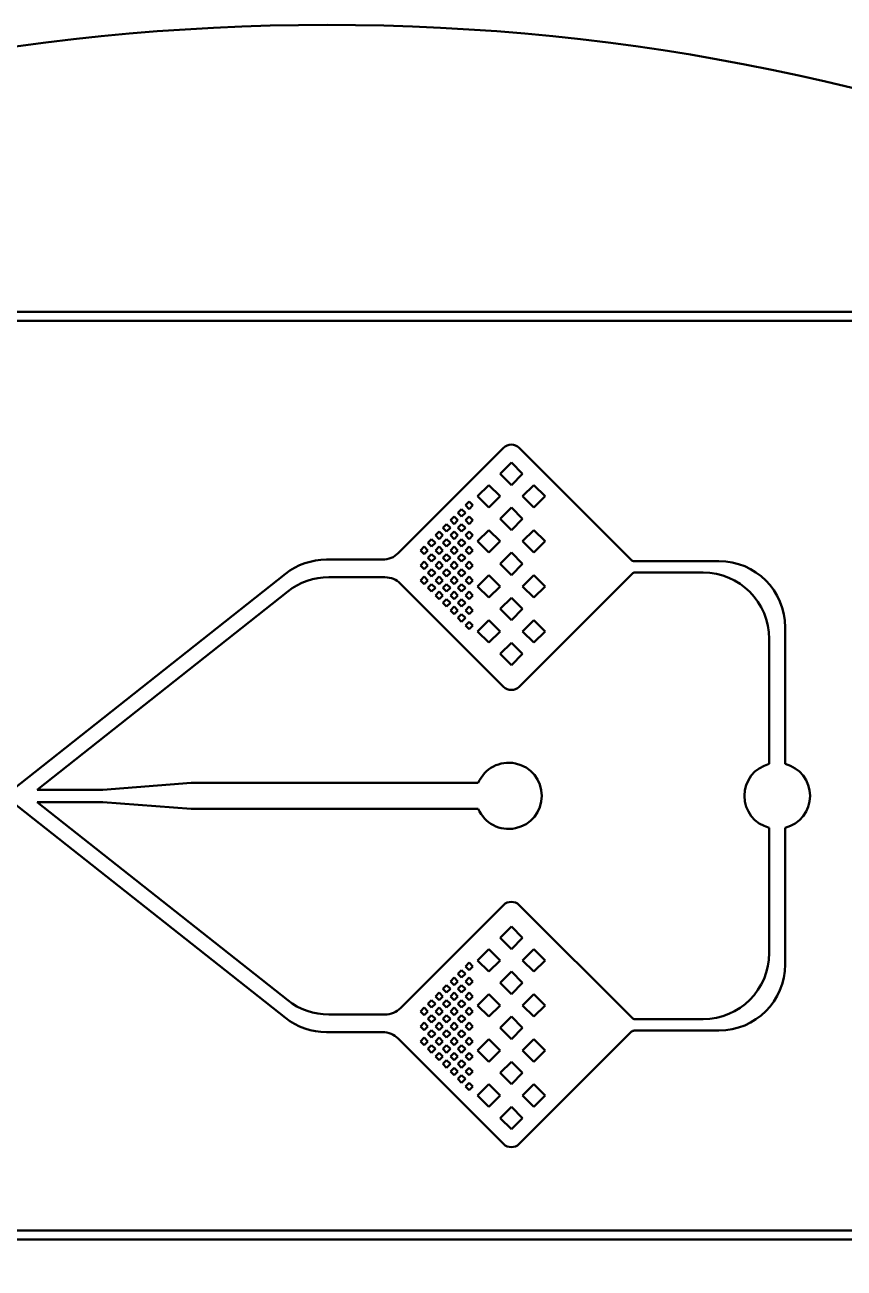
# Model space of a CAD drawing. Header units: millimetres. Extents: x 160 to 260, y 98 to 198.
# Drawn here: x 203.16 to 221.71, y 170.35 to 198.5 of the extents above; entities that cross this region are included whole.
import ezdxf

# ---------------------------------------------------------------- set-up
doc = ezdxf.new("R2010")
doc.units = ezdxf.units.MM
doc.layers.add('Visible (ISO)', color=7, linetype='Continuous', lineweight=50)

msp = doc.modelspace()

# ---------------------------------------------------------------- linework, layer by layer
at = {"layer": 'Visible (ISO)'}
for p, q in [((229, 192), (191, 192)), ((191.2, 191.8), (228.8, 191.8)), ((213.998, 188.924), (211.613, 186.538)), ((216.888, 186.387), (214.352, 188.924)), ((213.92, 188.336), (214.175, 188.59)), ((214.175, 188.081), (213.92, 188.336)), ((214.175, 188.59), (214.429, 188.336)), ((214.429, 188.336), (214.175, 188.081)), ((213.409, 187.827), (213.664, 188.081)), ((213.664, 188.081), (213.919, 187.827)), ((214.429, 187.827), (214.684, 188.081)), ((214.684, 188.081), (214.939, 187.827)), ((213.664, 187.572), (213.409, 187.827)), ((213.919, 187.827), (213.664, 187.572)), ((214.684, 187.572), (214.429, 187.827)), ((214.939, 187.827), (214.684, 187.572)), ((212.964, 187.452), (213.049, 187.537)), ((213.049, 187.537), (213.134, 187.452)), ((213.134, 187.622), (213.219, 187.707)), ((213.219, 187.537), (213.134, 187.622)), ((213.219, 187.707), (213.303, 187.622)), ((213.303, 187.622), (213.219, 187.537)), ((213.92, 187.316), (214.175, 187.57)), ((214.175, 187.57), (214.429, 187.316)), ((212.794, 187.282), (212.879, 187.367)), ((212.879, 187.197), (212.794, 187.282)), ((212.879, 187.367), (212.963, 187.282)), ((212.963, 187.282), (212.879, 187.197)), ((213.049, 187.367), (212.964, 187.452)), ((213.134, 187.452), (213.049, 187.367)), ((213.134, 187.282), (213.219, 187.367)), ((213.219, 187.197), (213.134, 187.282)), ((213.219, 187.367), (213.303, 187.282)), ((213.303, 187.282), (213.219, 187.197)), ((214.175, 187.061), (213.92, 187.316)), ((214.429, 187.316), (214.175, 187.061)), ((212.454, 186.942), (212.539, 187.027)), ((212.539, 186.857), (212.454, 186.942)), ((212.539, 187.027), (212.623, 186.942)), ((212.623, 186.942), (212.539, 186.857)), ((212.624, 187.112), (212.709, 187.197)), ((212.709, 187.027), (212.624, 187.112)), ((212.709, 187.197), (212.794, 187.112)), ((212.794, 187.112), (212.709, 187.027)), ((212.794, 186.942), (212.879, 187.027)), ((212.879, 186.857), (212.794, 186.942)), ((212.879, 187.027), (212.963, 186.942)), ((212.963, 186.942), (212.879, 186.857)), ((212.964, 187.112), (213.049, 187.197)), ((213.049, 187.027), (212.964, 187.112)), ((213.049, 187.197), (213.134, 187.112)), ((213.134, 187.112), (213.049, 187.027)), ((213.134, 186.942), (213.219, 187.027)), ((213.219, 186.857), (213.134, 186.942)), ((213.219, 187.027), (213.303, 186.942)), ((213.303, 186.942), (213.219, 186.857)), ((213.409, 186.807), (213.664, 187.061)), ((213.664, 187.061), (213.919, 186.807)), ((214.429, 186.807), (214.684, 187.061)), ((214.684, 187.061), (214.939, 186.807)), ((212.114, 186.602), (212.199, 186.687)), ((212.199, 186.687), (212.283, 186.602)), ((212.284, 186.772), (212.369, 186.857)), ((212.369, 186.687), (212.284, 186.772)), ((212.369, 186.857), (212.454, 186.772)), ((212.454, 186.772), (212.369, 186.687)), ((212.454, 186.602), (212.539, 186.687)), ((212.539, 186.687), (212.623, 186.602)), ((212.624, 186.772), (212.709, 186.857)), ((212.709, 186.687), (212.624, 186.772)), ((212.709, 186.857), (212.794, 186.772)), ((212.794, 186.772), (212.709, 186.687)), ((212.794, 186.602), (212.879, 186.687)), ((212.879, 186.687), (212.963, 186.602)), ((212.964, 186.772), (213.049, 186.857)), ((213.049, 186.687), (212.964, 186.772)), ((213.049, 186.857), (213.134, 186.772)), ((213.134, 186.772), (213.049, 186.687)), ((213.134, 186.602), (213.219, 186.687)), ((213.219, 186.687), (213.303, 186.602)), ((213.664, 186.552), (213.409, 186.807)), ((213.919, 186.807), (213.664, 186.552)), ((214.684, 186.552), (214.429, 186.807)), ((214.939, 186.807), (214.684, 186.552)), ((211.259, 186.392), (209.988, 186.392)), ((212.199, 186.517), (212.114, 186.602)), ((212.283, 186.602), (212.199, 186.517)), ((212.284, 186.432), (212.369, 186.517)), ((212.369, 186.347), (212.284, 186.432)), ((212.369, 186.517), (212.454, 186.432)), ((212.454, 186.432), (212.369, 186.347)), ((212.539, 186.517), (212.454, 186.602)), ((212.623, 186.602), (212.539, 186.517)), ((212.624, 186.432), (212.709, 186.517)), ((212.709, 186.347), (212.624, 186.432)), ((212.709, 186.517), (212.794, 186.432)), ((212.794, 186.432), (212.709, 186.347)), ((212.879, 186.517), (212.794, 186.602)), ((212.963, 186.602), (212.879, 186.517)), ((212.964, 186.432), (213.049, 186.517)), ((213.049, 186.347), (212.964, 186.432)), ((213.049, 186.517), (213.134, 186.432)), ((213.134, 186.432), (213.049, 186.347)), ((213.219, 186.517), (213.134, 186.602)), ((213.303, 186.602), (213.219, 186.517)), ((213.92, 186.296), (214.175, 186.55)), ((214.175, 186.55), (214.429, 186.296)), ((218.876, 186.358), (216.959, 186.358)), ((212.114, 186.262), (212.199, 186.347)), ((212.199, 186.177), (212.114, 186.262)), ((212.199, 186.347), (212.283, 186.262)), ((212.283, 186.262), (212.199, 186.177)), ((212.284, 186.092), (212.369, 186.177)), ((212.369, 186.007), (212.284, 186.092)), ((212.369, 186.177), (212.454, 186.092)), ((212.454, 186.092), (212.369, 186.007)), ((212.454, 186.262), (212.539, 186.347)), ((212.539, 186.177), (212.454, 186.262)), ((212.539, 186.347), (212.623, 186.262)), ((212.623, 186.262), (212.539, 186.177)), ((212.624, 186.092), (212.709, 186.177)), ((212.709, 186.007), (212.624, 186.092)), ((212.709, 186.177), (212.794, 186.092)), ((212.794, 186.092), (212.709, 186.007)), ((212.794, 186.262), (212.879, 186.347)), ((212.879, 186.177), (212.794, 186.262)), ((212.879, 186.347), (212.963, 186.262)), ((212.963, 186.262), (212.879, 186.177)), ((212.964, 186.092), (213.049, 186.177)), ((213.049, 186.007), (212.964, 186.092)), ((213.049, 186.177), (213.134, 186.092)), ((213.134, 186.092), (213.049, 186.007)), ((213.134, 186.262), (213.219, 186.347)), ((213.219, 186.177), (213.134, 186.262)), ((213.219, 186.347), (213.303, 186.262)), ((213.303, 186.262), (213.219, 186.177)), ((214.175, 186.041), (213.92, 186.296)), ((214.429, 186.296), (214.175, 186.041)), ((216.978, 186.099), (218.516, 186.099)), ((209.057, 186.069), (202.878, 181.183)), ((210.041, 185.993), (211.313, 185.993)), ((211.666, 185.846), (213.998, 183.514)), ((212.114, 185.922), (212.199, 186.007)), ((212.199, 185.837), (212.114, 185.922)), ((212.199, 186.007), (212.283, 185.922)), ((212.283, 185.922), (212.199, 185.837)), ((212.284, 185.752), (212.369, 185.837)), ((212.369, 185.837), (212.454, 185.752)), ((212.454, 185.922), (212.539, 186.007)), ((212.539, 185.837), (212.454, 185.922)), ((212.539, 186.007), (212.623, 185.922)), ((212.623, 185.922), (212.539, 185.837)), ((212.624, 185.752), (212.709, 185.837)), ((212.709, 185.837), (212.794, 185.752)), ((212.794, 185.922), (212.879, 186.007)), ((212.879, 185.837), (212.794, 185.922)), ((212.879, 186.007), (212.963, 185.922)), ((212.963, 185.922), (212.879, 185.837)), ((212.964, 185.752), (213.049, 185.837)), ((213.049, 185.837), (213.134, 185.752)), ((213.134, 185.922), (213.219, 186.007)), ((213.219, 185.837), (213.134, 185.922)), ((213.219, 186.007), (213.303, 185.922)), ((213.303, 185.922), (213.219, 185.837)), ((213.409, 185.787), (213.664, 186.041)), ((213.664, 186.041), (213.919, 185.787)), ((214.352, 183.514), (216.907, 186.07)), ((214.429, 185.787), (214.684, 186.041)), ((214.684, 186.041), (214.939, 185.787)), ((203.436, 181.183), (209.111, 185.669)), ((212.369, 185.667), (212.284, 185.752)), ((212.454, 185.752), (212.369, 185.667)), ((212.454, 185.582), (212.539, 185.667)), ((212.539, 185.497), (212.454, 185.582)), ((212.539, 185.667), (212.623, 185.582)), ((212.623, 185.582), (212.539, 185.497)), ((212.709, 185.667), (212.624, 185.752)), ((212.794, 185.752), (212.709, 185.667)), ((212.794, 185.582), (212.879, 185.667)), ((212.879, 185.497), (212.794, 185.582)), ((212.879, 185.667), (212.963, 185.582)), ((212.963, 185.582), (212.879, 185.497)), ((213.049, 185.667), (212.964, 185.752)), ((213.134, 185.752), (213.049, 185.667)), ((213.134, 185.582), (213.219, 185.667)), ((213.219, 185.497), (213.134, 185.582)), ((213.219, 185.667), (213.303, 185.582)), ((213.303, 185.582), (213.219, 185.497)), ((213.664, 185.532), (213.409, 185.787)), ((213.919, 185.787), (213.664, 185.532)), ((213.92, 185.276), (214.175, 185.53)), ((214.175, 185.53), (214.429, 185.276)), ((214.684, 185.532), (214.429, 185.787)), ((214.939, 185.787), (214.684, 185.532)), ((212.624, 185.412), (212.709, 185.497)), ((212.709, 185.327), (212.624, 185.412)), ((212.709, 185.497), (212.794, 185.412)), ((212.794, 185.412), (212.709, 185.327)), ((212.794, 185.242), (212.879, 185.327)), ((212.879, 185.157), (212.794, 185.242)), ((212.879, 185.327), (212.963, 185.242)), ((212.963, 185.242), (212.879, 185.157)), ((212.964, 185.412), (213.049, 185.497)), ((213.049, 185.327), (212.964, 185.412)), ((213.049, 185.497), (213.134, 185.412)), ((213.134, 185.412), (213.049, 185.327)), ((213.134, 185.242), (213.219, 185.327)), ((213.219, 185.157), (213.134, 185.242)), ((213.219, 185.327), (213.303, 185.242)), ((213.303, 185.242), (213.219, 185.157)), ((214.175, 185.021), (213.92, 185.276)), ((214.429, 185.276), (214.175, 185.021)), ((212.964, 185.072), (213.049, 185.157)), ((213.049, 184.987), (212.964, 185.072)), ((213.049, 185.157), (213.134, 185.072)), ((213.134, 185.072), (213.049, 184.987)), ((213.134, 184.902), (213.219, 184.987)), ((213.219, 184.987), (213.303, 184.902)), ((213.409, 184.767), (213.664, 185.021)), ((213.664, 185.021), (213.919, 184.767)), ((214.429, 184.767), (214.684, 185.021)), ((214.684, 185.021), (214.939, 184.767)), ((213.219, 184.817), (213.134, 184.902)), ((213.303, 184.902), (213.219, 184.817)), ((213.664, 184.512), (213.409, 184.767)), ((213.919, 184.767), (213.664, 184.512)), ((214.684, 184.512), (214.429, 184.767)), ((214.939, 184.767), (214.684, 184.512)), ((220.376, 181.766), (220.376, 184.858)), ((213.92, 184.256), (214.175, 184.51)), ((214.175, 184.51), (214.429, 184.256)), ((220.016, 184.599), (220.016, 181.766)), ((214.175, 184.001), (213.92, 184.256)), ((214.429, 184.256), (214.175, 184.001)), ((206.926, 181.338), (204.926, 181.183)), ((213.426, 181.338), (206.926, 181.338)), ((204.926, 181.183), (203.436, 181.183)), ((202.878, 180.903), (209.057, 176.016)), ((203.436, 180.903), (204.926, 180.903)), ((209.111, 176.416), (203.436, 180.903)), ((204.926, 180.903), (206.926, 180.747)), ((206.926, 180.747), (213.426, 180.747)), ((220.016, 180.319), (220.016, 177.486)), ((220.376, 177.227), (220.376, 180.319)), ((213.998, 178.571), (211.666, 176.239)), ((216.907, 176.015), (214.352, 178.571)), ((213.92, 177.829), (214.175, 178.084)), ((214.175, 178.084), (214.429, 177.829)), ((214.175, 177.575), (213.92, 177.829)), ((214.429, 177.829), (214.175, 177.575)), ((213.409, 177.318), (213.664, 177.573)), ((213.664, 177.573), (213.919, 177.318)), ((214.429, 177.318), (214.684, 177.573)), ((214.684, 177.573), (214.939, 177.318)), ((212.964, 177.013), (213.049, 177.098)), ((213.049, 177.098), (213.134, 177.013)), ((213.134, 177.183), (213.219, 177.268)), ((213.219, 177.098), (213.134, 177.183)), ((213.219, 177.268), (213.303, 177.183)), ((213.303, 177.183), (213.219, 177.098)), ((213.664, 177.064), (213.409, 177.318)), ((213.919, 177.318), (213.664, 177.064)), ((214.684, 177.064), (214.429, 177.318)), ((214.939, 177.318), (214.684, 177.064)), ((212.794, 176.843), (212.879, 176.928)), ((212.879, 176.758), (212.794, 176.843)), ((212.879, 176.928), (212.963, 176.843)), ((212.963, 176.843), (212.879, 176.758)), ((213.049, 176.928), (212.964, 177.013)), ((213.134, 177.013), (213.049, 176.928)), ((213.134, 176.843), (213.219, 176.928)), ((213.219, 176.758), (213.134, 176.843)), ((213.219, 176.928), (213.303, 176.843)), ((213.303, 176.843), (213.219, 176.758)), ((213.92, 176.809), (214.175, 177.064)), ((214.175, 176.555), (213.92, 176.809)), ((214.175, 177.064), (214.429, 176.809)), ((214.429, 176.809), (214.175, 176.555)), ((212.454, 176.503), (212.539, 176.588)), ((212.539, 176.418), (212.454, 176.503)), ((212.539, 176.588), (212.623, 176.503)), ((212.623, 176.503), (212.539, 176.418)), ((212.624, 176.673), (212.709, 176.758)), ((212.709, 176.588), (212.624, 176.673)), ((212.709, 176.758), (212.794, 176.673)), ((212.794, 176.673), (212.709, 176.588)), ((212.794, 176.503), (212.879, 176.588)), ((212.879, 176.418), (212.794, 176.503)), ((212.879, 176.588), (212.963, 176.503)), ((212.963, 176.503), (212.879, 176.418)), ((212.964, 176.673), (213.049, 176.758)), ((213.049, 176.588), (212.964, 176.673)), ((213.049, 176.758), (213.134, 176.673)), ((213.134, 176.673), (213.049, 176.588)), ((213.134, 176.503), (213.219, 176.588)), ((213.219, 176.418), (213.134, 176.503)), ((213.219, 176.588), (213.303, 176.503)), ((213.303, 176.503), (213.219, 176.418)), ((213.409, 176.298), (213.664, 176.553)), ((213.664, 176.553), (213.919, 176.298)), ((214.429, 176.298), (214.684, 176.553)), ((214.684, 176.553), (214.939, 176.298)), ((212.114, 176.163), (212.199, 176.248)), ((212.199, 176.248), (212.283, 176.163)), ((212.284, 176.333), (212.369, 176.418)), ((212.369, 176.248), (212.284, 176.333)), ((212.369, 176.418), (212.454, 176.333)), ((212.454, 176.333), (212.369, 176.248)), ((212.454, 176.163), (212.539, 176.248)), ((212.539, 176.248), (212.623, 176.163)), ((212.624, 176.333), (212.709, 176.418)), ((212.709, 176.248), (212.624, 176.333)), ((212.709, 176.418), (212.794, 176.333)), ((212.794, 176.333), (212.709, 176.248)), ((212.794, 176.163), (212.879, 176.248)), ((212.879, 176.248), (212.963, 176.163)), ((212.964, 176.333), (213.049, 176.418)), ((213.049, 176.248), (212.964, 176.333)), ((213.049, 176.418), (213.134, 176.333)), ((213.134, 176.333), (213.049, 176.248)), ((213.134, 176.163), (213.219, 176.248)), ((213.219, 176.248), (213.303, 176.163)), ((213.664, 176.044), (213.409, 176.298)), ((213.919, 176.298), (213.664, 176.044)), ((214.684, 176.044), (214.429, 176.298)), ((214.939, 176.298), (214.684, 176.044)), ((211.313, 176.092), (210.041, 176.092)), ((212.199, 176.078), (212.114, 176.163)), ((212.283, 176.163), (212.199, 176.078)), ((212.284, 175.993), (212.369, 176.078)), ((212.369, 175.908), (212.284, 175.993)), ((212.369, 176.078), (212.454, 175.993)), ((212.454, 175.993), (212.369, 175.908)), ((212.539, 176.078), (212.454, 176.163)), ((212.623, 176.163), (212.539, 176.078)), ((212.624, 175.993), (212.709, 176.078)), ((212.709, 175.908), (212.624, 175.993)), ((212.709, 176.078), (212.794, 175.993)), ((212.794, 175.993), (212.709, 175.908)), ((212.879, 176.078), (212.794, 176.163)), ((212.963, 176.163), (212.879, 176.078)), ((212.964, 175.993), (213.049, 176.078)), ((213.049, 175.908), (212.964, 175.993)), ((213.049, 176.078), (213.134, 175.993)), ((213.134, 175.993), (213.049, 175.908)), ((213.219, 176.078), (213.134, 176.163)), ((213.303, 176.163), (213.219, 176.078)), ((213.92, 175.789), (214.175, 176.044)), ((214.175, 176.044), (214.429, 175.789)), ((218.516, 175.986), (216.978, 175.986)), ((209.988, 175.693), (211.259, 175.693)), ((212.114, 175.823), (212.199, 175.908)), ((212.199, 175.738), (212.114, 175.823)), ((212.199, 175.908), (212.283, 175.823)), ((212.283, 175.823), (212.199, 175.738)), ((212.284, 175.653), (212.369, 175.738)), ((212.369, 175.738), (212.454, 175.653)), ((212.454, 175.823), (212.539, 175.908)), ((212.539, 175.738), (212.454, 175.823)), ((212.539, 175.908), (212.623, 175.823)), ((212.623, 175.823), (212.539, 175.738)), ((212.624, 175.653), (212.709, 175.738)), ((212.709, 175.738), (212.794, 175.653)), ((212.794, 175.823), (212.879, 175.908)), ((212.879, 175.738), (212.794, 175.823)), ((212.879, 175.908), (212.963, 175.823)), ((212.963, 175.823), (212.879, 175.738)), ((212.964, 175.653), (213.049, 175.738)), ((213.049, 175.738), (213.134, 175.653)), ((213.134, 175.823), (213.219, 175.908)), ((213.219, 175.738), (213.134, 175.823)), ((213.219, 175.908), (213.303, 175.823)), ((213.303, 175.823), (213.219, 175.738)), ((214.175, 175.535), (213.92, 175.789)), ((214.429, 175.789), (214.175, 175.535)), ((214.352, 173.161), (216.888, 175.698)), ((216.959, 175.727), (218.876, 175.727)), ((211.613, 175.547), (213.998, 173.161)), ((212.114, 175.483), (212.199, 175.568)), ((212.199, 175.398), (212.114, 175.483)), ((212.199, 175.568), (212.283, 175.483)), ((212.283, 175.483), (212.199, 175.398)), ((212.369, 175.568), (212.284, 175.653)), ((212.284, 175.313), (212.369, 175.398)), ((212.454, 175.653), (212.369, 175.568)), ((212.369, 175.398), (212.454, 175.313)), ((212.454, 175.483), (212.539, 175.568)), ((212.539, 175.398), (212.454, 175.483)), ((212.539, 175.568), (212.623, 175.483)), ((212.623, 175.483), (212.539, 175.398)), ((212.709, 175.568), (212.624, 175.653)), ((212.624, 175.313), (212.709, 175.398)), ((212.794, 175.653), (212.709, 175.568)), ((212.709, 175.398), (212.794, 175.313)), ((212.794, 175.483), (212.879, 175.568)), ((212.879, 175.398), (212.794, 175.483)), ((212.879, 175.568), (212.963, 175.483)), ((212.963, 175.483), (212.879, 175.398)), ((213.049, 175.568), (212.964, 175.653)), ((212.964, 175.313), (213.049, 175.398)), ((213.134, 175.653), (213.049, 175.568)), ((213.049, 175.398), (213.134, 175.313)), ((213.134, 175.483), (213.219, 175.568)), ((213.219, 175.398), (213.134, 175.483)), ((213.219, 175.568), (213.303, 175.483)), ((213.303, 175.483), (213.219, 175.398)), ((213.409, 175.278), (213.664, 175.533)), ((213.664, 175.533), (213.919, 175.278)), ((214.429, 175.278), (214.684, 175.533)), ((214.684, 175.533), (214.939, 175.278)), ((212.369, 175.228), (212.284, 175.313)), ((212.454, 175.313), (212.369, 175.228)), ((212.454, 175.143), (212.539, 175.228)), ((212.539, 175.058), (212.454, 175.143)), ((212.539, 175.228), (212.623, 175.143)), ((212.623, 175.143), (212.539, 175.058)), ((212.709, 175.228), (212.624, 175.313)), ((212.794, 175.313), (212.709, 175.228)), ((212.794, 175.143), (212.879, 175.228)), ((212.879, 175.058), (212.794, 175.143)), ((212.879, 175.228), (212.963, 175.143)), ((212.963, 175.143), (212.879, 175.058)), ((213.049, 175.228), (212.964, 175.313)), ((213.134, 175.313), (213.049, 175.228)), ((213.134, 175.143), (213.219, 175.228)), ((213.219, 175.058), (213.134, 175.143)), ((213.219, 175.228), (213.303, 175.143)), ((213.303, 175.143), (213.219, 175.058)), ((213.664, 175.024), (213.409, 175.278)), ((213.919, 175.278), (213.664, 175.024)), ((214.684, 175.024), (214.429, 175.278)), ((214.939, 175.278), (214.684, 175.024)), ((212.624, 174.973), (212.709, 175.058)), ((212.709, 174.888), (212.624, 174.973)), ((212.709, 175.058), (212.794, 174.973)), ((212.794, 174.973), (212.709, 174.888)), ((212.794, 174.803), (212.879, 174.888)), ((212.879, 174.888), (212.963, 174.803)), ((212.964, 174.973), (213.049, 175.058)), ((213.049, 174.888), (212.964, 174.973)), ((213.049, 175.058), (213.134, 174.973)), ((213.134, 174.973), (213.049, 174.888)), ((213.134, 174.803), (213.219, 174.888)), ((213.219, 174.888), (213.303, 174.803)), ((213.92, 174.769), (214.175, 175.024)), ((214.175, 175.024), (214.429, 174.769)), ((212.879, 174.718), (212.794, 174.803)), ((212.963, 174.803), (212.879, 174.718)), ((212.964, 174.633), (213.049, 174.718)), ((213.049, 174.548), (212.964, 174.633)), ((213.049, 174.718), (213.134, 174.633)), ((213.134, 174.633), (213.049, 174.548)), ((213.219, 174.718), (213.134, 174.803)), ((213.134, 174.463), (213.219, 174.548)), ((213.303, 174.803), (213.219, 174.718)), ((213.219, 174.548), (213.303, 174.463)), ((214.175, 174.515), (213.92, 174.769)), ((214.429, 174.769), (214.175, 174.515)), ((213.219, 174.378), (213.134, 174.463)), ((213.303, 174.463), (213.219, 174.378)), ((213.409, 174.258), (213.664, 174.513)), ((213.664, 174.004), (213.409, 174.258)), ((213.664, 174.513), (213.919, 174.258)), ((213.919, 174.258), (213.664, 174.004)), ((214.429, 174.258), (214.684, 174.513)), ((214.684, 174.004), (214.429, 174.258)), ((214.684, 174.513), (214.939, 174.258)), ((214.939, 174.258), (214.684, 174.004)), ((213.92, 173.749), (214.175, 174.004)), ((214.175, 174.004), (214.429, 173.749)), ((214.175, 173.495), (213.92, 173.749)), ((214.429, 173.749), (214.175, 173.495)), ((228.8, 171.2), (191.2, 171.2)), ((191, 171), (229, 171))]:
    msp.add_line(p, q, dxfattribs=at)
msp.add_circle((210, 148.5), 50, dxfattribs=at)
for centre, radius, start, end in [((214.175, 188.747), 0.25, 45, 135), ((209.988, 184.892), 1.5, 90, 128.3337), ((211.259, 186.892), 0.5, 270, 315), ((216.959, 186.458), 0.1, 225, 270), ((218.876, 184.858), 1.5, 0, 90), ((216.978, 185.999), 0.1, 90, 135), ((218.516, 184.599), 1.5, 0, 90), ((210.041, 184.493), 1.5, 90, 128.3337), ((211.313, 185.493), 0.5, 45, 90), ((214.175, 183.691), 0.25, 225, 315), ((214.115, 181.043), 0.75, 203.1637, 156.8363), ((220.196, 181.043), 0.745, 103.9784, 256.0216), ((220.196, 181.043), 0.745, 283.9784, 76.0216), ((214.175, 178.394), 0.25, 45, 135), ((218.516, 177.486), 1.5, 270, 0), ((218.876, 177.227), 1.5, 270, 0), ((210.041, 177.592), 1.5, 231.6663, 270), ((211.313, 176.592), 0.5, 270, 315), ((209.988, 177.193), 1.5, 231.6663, 270), ((216.978, 176.086), 0.1, 225, 270), ((211.259, 175.193), 0.5, 45, 90), ((216.959, 175.627), 0.1, 90, 135), ((214.175, 173.338), 0.25, 225, 315)]:
    msp.add_arc(centre, radius, start, end, dxfattribs=at)

doc.saveas('drawing.dxf')
